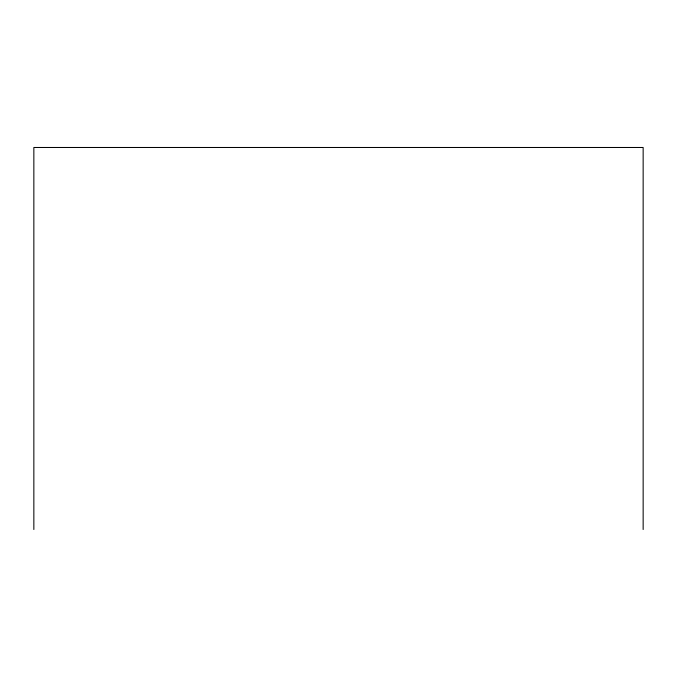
<?xml version="1.0" encoding="UTF-8"?>
<svg xmlns="http://www.w3.org/2000/svg" width="677" height="677" viewBox="0 0 677 677"><rect width="100%" height="100%" fill="white"/><g stroke="black" fill="none" stroke-linecap="round" stroke-linejoin="round"><path stroke-width="1.02" d="M643.15 529.516L643.15 147.484L33.85 147.484L33.85 529.516"/></g></svg>
